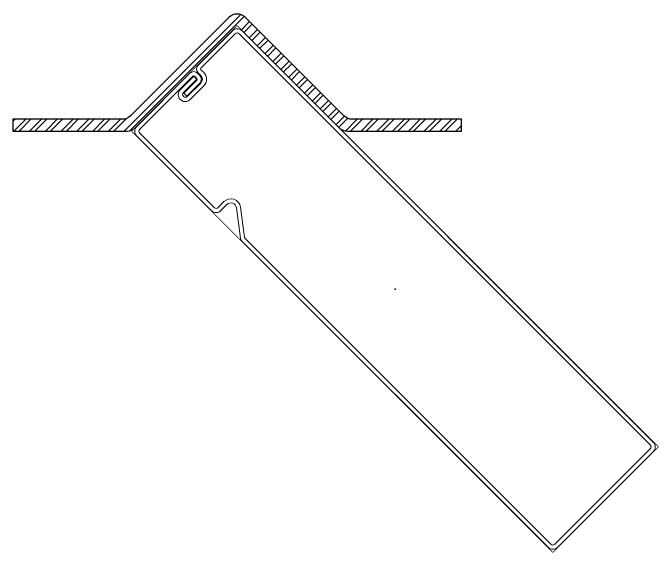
# Model space of a CAD drawing. Header units: millimetres. Extents: x -244126 to 368105, y -173968 to 259060.
# Drawn here: x 17646.3 to 17754.7, y 57196.8 to 57287.4 of the extents above; entities that cross this region are included whole.
import ezdxf
from ezdxf.enums import TextEntityAlignment as Align

# ---------------------------------------------------------------- set-up
doc = ezdxf.new("R2010")
doc.units = ezdxf.units.MM
doc.header["$MEASUREMENT"] = 0
doc.linetypes.add('SLD-Solid', pattern=[0])
for name, color, linetype in [('000 - H A T C H', 8, 'Continuous'), ('000 - WIPEOUT', 250, 'Continuous'), ('A02_LITEWOOD', 7, 'Continuous'), ('A03_SUN LOUVER', 7, 'Continuous'), ('A04_TUBE SERIES', 7, 'Continuous')]:
    doc.layers.add(name, color=color, linetype=linetype)
doc.styles.add('TA', font='Cordia New.ttf', dxfattribs={"height": 4.5})

# ---------------------------------------------------------------- blocks, each defined once
blk = doc.blocks.new('A$C1f6bc12e')
at = {"layer": '000 - H A T C H'}
h = blk.add_hatch(dxfattribs=at)
h.set_pattern_fill('ANSI32', color=8, scale=5)
h.set_pattern_definition([(45, (-20461.80439360565, -56699.19559952414), (-1.325825214724777, 1.325825214724777), []), (45, (-20460.92051013065, -56699.19559952414), (-1.325825214724777, 1.325825214724777), [])])
edge = h.paths.add_edge_path()
edge.add_line((0, 2), (-18.3431457505103, 2))
edge.add_arc((-18.3431457505044, 3.999999999997835), 1.999999999997835, 224.9999999998366, 269.99999999983095, ccw=False)
edge.add_line((-19.75735931288, 2.585786437630304), (-36.26345596728061, 19.09188309202727))
edge.add_arc((-37.67766952965394, 17.67766952965322), 2.000000000000845, 45.00000000001454, 134.9999999999855)
edge.add_line((-39.09188309202727, 19.09188309202727), (-55.5979797464388, 2.585786437623028))
edge.add_arc((-57.01219330880762, 3.999999999999062), 1.999999999999062, 269.99999999987097, 314.999999999854, ccw=False)
edge.add_line((-57.01219330881213, 2), (-75.35533905931516, 2))
edge.add_line((-75.35533905931516, 2), (-75.35533905931516, 0))
edge.add_line((-75.35533905931516, 0), (-56.18376618405819, 0))
edge.add_arc((-56.18376618406409, 1.999999999997845), 1.999999999997845, 270.0000000001692, 315.0000000001633)
edge.add_line((-54.76955262168849, 0.5857864376303041), (-37.67766952965394, 17.67766952965758))
edge.add_line((-37.67766952965394, 17.67766952965758), (-20.5857864376303, 0.5857864376303041))
edge.add_arc((-19.17157287525309, 2.000000000001739), 2.000000000001738, 224.9999999998829, 269.9999999998889)
edge.add_line((-19.17157287525697, 0), (0, 0))
edge.add_line((0, 0), (0, 2))
at = {"color": 3}
blk.add_lwpolyline([(0, 2), (-18.3431457505103, 2, -0.1989123673796324), (-19.75735931288, 2.585786437630304), (-36.26345596728061, 19.09188309202727, 0.4142135623729464), (-39.09188309202727, 19.09188309202727), (-55.5979797464388, 2.585786437623028, -0.1989123673795814), (-57.01219330881213, 2), (-75.35533905931516, 2), (-75.35533905931516, 0), (-56.18376618405819, 0, 0.1989123673796312), (-54.76955262168849, 0.5857864376303041), (-37.67766952965394, 17.67766952965758), (-20.5857864376303, 0.5857864376303041, 0.1989123673796848), (-19.17157287525697, 0), (0, 0)], format="xyb", close=True, dxfattribs=at)
blk = doc.blocks.new('*U3118')
at = {"color": 250}
blk.add_wipeout([(-50.00000000000007, -12.499999999999972), (50.00000000000223, -12.499999999999972), (50.00000000000223, 12.500000000000057), (-50.00000000000007, 12.500000000000057)], dxfattribs=at).dxf.layer = '000 - WIPEOUT'
blk.add_point((0, 0))
at = {"layer": 'A02_LITEWOOD', "color": 0, "linetype": 'SLD-Solid', "lineweight": 15}
blk.add_lwpolyline([(-48.36666956411312, -1.833334238788402), (-47.66666956411314, -1.833334238788743), (-47.66666956411203, 1.283327176279954, 0.4142135623731802), (-48.566669564112, 2.183327176280272), (-49.10000000000002, 2.183327176280272, 0.4142135623730878), (-50, 1.283327176280408), (-50, -11.35000000000002, 0.4142135623730459), (-48.85000000000002, -12.5), (-31.15000000000001, -12.5, 0.4142135623730602), (-30.00000000000001, -11.35000000000014), (-30.00000000000001, -9.935488329504892, -0.6160609800970902), (-28.49859182954223, -9.192780811234343), (-24.40852336439405, -12.31535441908431, 0.164473304673564), (-23.86238413755087, -12.5), (48.84999999999779, -12.5, 0.4142135623730458), (49.9999999999978, -11.35000000000014), (50.0000000000022, 11.3499999999998, 0.4142135623731445), (48.85000000000217, 12.5), (-48.84999999999774, 12.5, 0.4142135623730241), (-49.99999999999775, 11.35000000000025), (-50.00000000000009, 3.200000000000272, 0.4142135623731618), (-49.10000000000011, 2.299999999999954), (-48.45000325962985, 2.299999999999954, -0.4142135623731949), (-47.55000325962985, 1.399999999999636), (-47.55000325963098, -1.79809775739985, -0.4142135623729692), (-48.00000325963097, -2.248097757399668), (-48.0333336955124, -2.248097757399668, -0.414213562373095), (-48.48333369551239, -1.798097757399623), (-48.48333369551347, 1.37332717628034), (-49.18333369551345, 1.37332717628034), (-49.18333369551237, -1.831082456052818, 1.000965516603546), (-46.85000325963099, -1.833334238788402), (-46.85000325962986, 1.399999999999408, 0.4142135623732043), (-48.45000325962985, 3), (-49.10000000000011, 3, -0.4142135623731783), (-49.3000000000001, 3.200000000000045), (-49.29999999999776, 11.35000000000014, -0.4142135623730248), (-48.84999999999774, 11.80000000000007), (48.85000000000217, 11.80000000000007, -0.4142135623731334), (49.30000000000219, 11.35000000000002), (49.29999999999781, -11.35000000000014, -0.4142135623730501), (48.84999999999779, -11.79999999999995), (-23.86238413755101, -11.79999999999995, -0.1644733046735617), (-23.98374841018279, -11.75896764868548), (-28.07552860243481, -8.635087218242234, 0.6172590698947492), (-30.70000000000001, -9.933339128232774), (-30.70000000000001, -11.35000000000002, -0.414213562373095), (-31.15000000000001, -11.79999999999995), (-48.85000000000002, -11.79999999999995, -0.4142135623730803), (-49.30000000000001, -11.35000000000002), (-49.30000000000001, 1.283327176280408, -0.4142135623730618), (-49.10000000000002, 1.48332717628034), (-48.566669564112, 1.48332717628034, -0.414213562373145), (-48.36666956411202, 1.283327176280295)], format="xyb", close=True, dxfattribs=at)
blk = doc.blocks.new('000 - FAMELINE_AL.LITEWOOD_25x100mm._CUT_VIEW')
at = {"color": 250}
blk.add_wipeout([(-50.00000000000001, 12.500000000000014), (-50.00000000000001, -12.499999999999986), (49.99999999999999, -12.5), (49.99999999999999, 12.5)], dxfattribs=at).dxf.layer = '000 - WIPEOUT'
at = {"layer": '000 - H A T C H'}
h = blk.add_hatch(dxfattribs=at)
h.set_pattern_fill('ANSI32', color=256, scale=2)
h.set_pattern_definition([(45, (0, 0), (-0.5303300858899107, 0.5303300858899107), []), (45, (0.35355339, 0), (-0.5303300858899107, 0.5303300858899107), [])])
edge = h.paths.add_edge_path()
edge.add_line((-48.36666956411312, -1.833334238788402), (-47.66666956411314, -1.833334238788743))
edge.add_line((-47.66666956411314, -1.833334238788743), (-47.66666956411203, 1.283327176279954))
edge.add_arc((-48.56666956411205, 1.283327176280255), 0.9000000000000199, 359.9999999999808, 449.9999999999973)
edge.add_line((-48.566669564112, 2.183327176280272), (-49.10000000000002, 2.183327176280272))
edge.add_arc((-49.10000000000007, 1.28332717628034), 0.8999999999999315, 89.99999999999729, 179.9999999999957)
edge.add_line((-50, 1.283327176280408), (-50, -11.35000000000002))
edge.add_arc((-48.84999999999992, -11.34999999999993), 1.150000000000077, 180.0000000000048, 269.9999999999951)
edge.add_line((-48.85000000000002, -12.5), (-31.15000000000001, -12.5))
edge.add_arc((-31.15000000000001, -11.35), 1.149999999999999, 270, 359.9999999999933)
edge.add_line((-30.00000000000001, -11.35000000000014), (-30.00000000000001, -9.935488329504892))
edge.add_arc((-29.06229052545101, -9.942172240028116), 0.9377332954091135, 53.049199462293416, 179.5916076476579, ccw=False)
edge.add_line((-28.49859182954223, -9.192780811234343), (-24.40852336439405, -12.31535441908431))
edge.add_arc((-23.86238413755108, -11.59999999999973), 0.900000000000269, 232.6399800011971, 270.0000000000131)
edge.add_line((-23.86238413755087, -12.5), (48.8499999999978, -12.5))
edge.add_arc((48.84999999999776, -11.34999999999997), 1.150000000000031, 270.0000000000014, 359.9999999999917)
edge.add_line((49.9999999999978, -11.35000000000014), (50.0000000000022, 11.3499999999998))
edge.add_arc((48.85000000000218, 11.34999999999998), 1.15000000000002, 359.9999999999909, 450.0000000000007)
edge.add_line((48.85000000000217, 12.5), (-48.84999999999773, 12.5))
edge.add_arc((-48.84999999999773, 11.34999999999998), 1.150000000000016, 90.00000000000072, 179.9999999999868)
edge.add_line((-49.99999999999775, 11.35000000000025), (-50.00000000000009, 3.200000000000273))
edge.add_arc((-49.10000000000004, 3.199999999999999), 0.9000000000000483, 179.9999999999826, 269.9999999999955)
edge.add_line((-49.10000000000011, 2.299999999999954), (-48.45000325962985, 2.299999999999954))
edge.add_arc((-48.45000325962985, 1.399999999999946), 0.9000000000000086, -1.972466634470038e-11, 90, ccw=False)
edge.add_line((-47.55000325962985, 1.399999999999636), (-47.55000325963098, -1.79809775739985))
edge.add_arc((-48.00000325963099, -1.798097757399668), 0.4500000000000028, 270.0000000000018, 359.99999999997686, ccw=False)
edge.add_line((-48.00000325963097, -2.248097757399668), (-48.0333336955124, -2.248097757399668))
edge.add_arc((-48.03333369551237, -1.798097757399651), 0.4500000000000171, 179.9999999999964, 269.99999999999636, ccw=False)
edge.add_line((-48.48333369551239, -1.798097757399623), (-48.48333369551347, 1.37332717628034))
edge.add_line((-48.48333369551347, 1.37332717628034), (-49.18333369551345, 1.37332717628034))
edge.add_line((-49.18333369551345, 1.37332717628034), (-49.18333369551237, -1.831082456052818))
edge.add_arc((-48.01666956411421, -1.833334238788175), 1.166666304483214, 179.8894133423368, 359.9999999999889)
edge.add_line((-46.85000325963099, -1.833334238788402), (-46.85000325962986, 1.399999999999408))
edge.add_arc((-48.45000325962985, 1.400000000000005), 1.599999999999994, 359.9999999999787, 450)
edge.add_line((-48.45000325962985, 3), (-49.10000000000011, 3))
edge.add_arc((-49.10000000000011, 3.199999999999988), 0.1999999999999886, 179.9999999999837, 270, ccw=False)
edge.add_line((-49.3000000000001, 3.200000000000045), (-49.29999999999776, 11.35000000000014))
edge.add_arc((-48.84999999999773, 11.35000000000004), 0.4500000000000313, 90.00000000000182, 179.9999999999878, ccw=False)
edge.add_line((-48.84999999999774, 11.80000000000007), (48.85000000000216, 11.80000000000007))
edge.add_arc((48.85000000000218, 11.35000000000007), 0.4500000000000011, -5.6274984672199935e-12, 90.00000000000182, ccw=False)
edge.add_line((49.30000000000219, 11.35000000000002), (49.29999999999781, -11.35000000000014))
edge.add_arc((48.84999999999786, -11.35), 0.4499999999999531, 269.99999999999187, 359.99999999998306, ccw=False)
edge.add_line((48.84999999999779, -11.79999999999995), (-23.86238413755102, -11.79999999999995))
edge.add_arc((-23.86238413755122, -11.60000000000001), 0.1999999999999424, 232.6399800012455, 270.00000000006105, ccw=False)
edge.add_line((-23.98374841018279, -11.75896764868548), (-28.07552860243481, -8.635087218242234))
edge.add_arc((-29.06229052545102, -9.942172240028066), 1.637733295409091, 52.94963205405891, 179.6909738105618)
edge.add_line((-30.70000000000001, -9.933339128232774), (-30.70000000000001, -11.35000000000002))
edge.add_arc((-31.14999999999997, -11.34999999999999), 0.4499999999999638, 269.9999999999959, 359.9999999999959, ccw=False)
edge.add_line((-31.15000000000001, -11.79999999999995), (-48.85000000000002, -11.79999999999995))
edge.add_arc((-48.85000000000004, -11.34999999999998), 0.4499999999999709, 180.0000000000049, 270.0000000000018, ccw=False)
edge.add_line((-49.30000000000001, -11.35000000000002), (-49.30000000000001, 1.283327176280409))
edge.add_arc((-49.10000000000004, 1.283327176280369), 0.1999999999999744, 89.99999999999591, 179.9999999999886, ccw=False)
edge.add_line((-49.10000000000002, 1.48332717628034), (-48.566669564112, 1.48332717628034))
edge.add_arc((-48.56666956411202, 1.28332717628034), 0.2, -1.3017142919125035e-11, 89.99999999999591, ccw=False)
edge.add_line((-48.36666956411202, 1.283327176280295), (-48.36666956411312, -1.833334238788402))
h.paths.add_polyline_path([(-50.00000000000007, -12.5), (50.0000000000022, -12.5), (50.0000000000022, 12.50000000000001), (-50.00000000000007, 12.50000000000001)], flags=0)
at = {"layer": 'Defpoints', "color": 250}
blk.add_lwpolyline([(-50.00000000000001, 12.50000000000001), (-50.00000000000001, -12.49999999999999), (49.99999999999999, -12.5), (49.99999999999999, 12.5)], close=True, dxfattribs=at)
at = {"layer": 'A02_LITEWOOD', "color": 0}
blk.add_blockref('*U3118', (0, 0), dxfattribs=at)
at = {"layer": 'A03_SUN LOUVER', "color": 0}
blk.add_point((0, 0), dxfattribs=at)
blk = doc.blocks.new('*U4572')
at = {"layer": 'A02_LITEWOOD', "color": 0}
blk.add_blockref('000 - FAMELINE_AL.LITEWOOD_25x100mm._CUT_VIEW', (0, 0), dxfattribs=at)
at = {"layer": 'A04_TUBE SERIES', "color": 0, "style": 'TA', "flags": 1}
for tag, p in [('ITEM_VALUE', (10, -52.5)), ('PRODUCT_NAME_VALUE', (60, -52.5)), ('ITEM_NUMBER_VALUE', (119.9999999994534, -52.5)), ('PRODUCT_CODE_VALUE', (159.9999999989068, -52.5)), ('SELLING_PRICE_VALUE', (199.9999999983602, -52.5)), ('UNIT_VALUE', (229.9999999978136, -52.5)), ('TYPE_OF_COLOR_VALUE', (254.999999997267, -52.5)), ('SECTION_VALUE', (284.9999999967204, -52.5))]:
    blk.add_attdef(tag, text='', height=1.8, dxfattribs=at).set_placement(p, align=Align.MIDDLE_CENTER)

msp = doc.modelspace()

# ---------------------------------------------------------------- block references
at = {"color": 3}
msp.add_blockref('A$C1f6bc12e', (17721.68611569822, 57267.50563291726), dxfattribs=at)

# ---------------------------------------------------------------- next in the draw order: block references
at = {"layer": 'A02_LITEWOOD', "color": 3, "rotation": 315}
msp.add_blockref('*U4572', (17710.52495046306, 57240.98912862276), dxfattribs=at)

doc.saveas('drawing.dxf')
